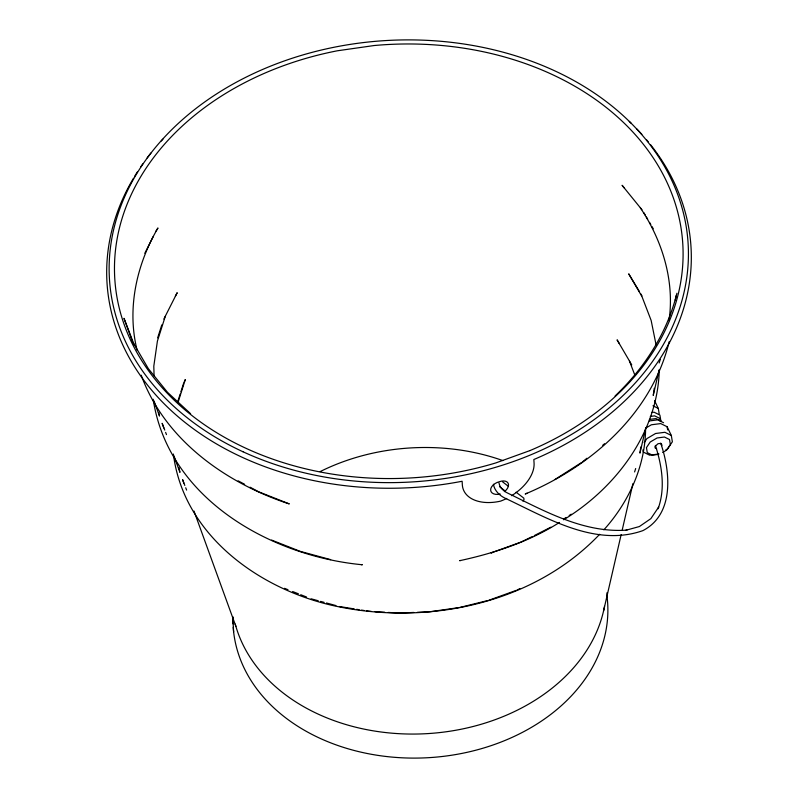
<?xml version="1.0" encoding="UTF-8"?>
<svg xmlns="http://www.w3.org/2000/svg" width="798" height="798" viewBox="0 0 798 798"><rect width="100%" height="100%" fill="white"/><g stroke="black" fill="none" stroke-linecap="round" stroke-linejoin="round"><path stroke-width="1.2" d="M640.824 446.97L639.946 453.124L645.732 427.987M654.27 388.237L653.243 395.409L659.038 370.282M668.993 320.636C674.819 281.096 662.36 240.607 640.335 207.809M603.547 611.009L621.163 534.58M622.28 529.722L632.914 483.618M675.218 300.088L676.335 295.23M658.19 508.446C665.562 488.037 661.871 465.583 655.397 445.424M658.141 508.765L658.669 507.079L650.849 518.65L639.368 526.55L625.562 530.351M157.655 337.893L161.804 324.876M165.246 316.457L157.406 341.085L153.805 366.182L154.074 375.758M177.595 402.182L180.168 394.072M180.907 391.758L183.49 383.648M177.994 402.511L185.306 379.559L183.939 382.631M676.913 293.235C667.258 332.866 644.415 368.018 615.078 395.978M659.168 362.95L660.295 359.389M669.153 341.734C651.796 413.534 591.308 466.441 525.204 494.022L527.099 493.194M634.6 471.937L635.687 468.526M144.807 253.285L153.206 236.597M163.859 319.05L177.196 292.706L175.37 296.178M156.009 231.031L157.964 227.979C136.598 264.347 126.683 308.706 137.106 350.142M644.195 442.651L646.889 438.611L655.577 433.494L664.904 432.287L671.317 435.459L672.365 441.793L667.647 448.865L665.712 450.002M522.909 501.124L524.017 499.588L523.817 498.151L516.087 492.206M599.687 534.271C533.902 603.418 429.454 625.403 337.943 606.62C261.554 591.059 183.67 536.296 173.385 454.042M603.857 529.832C628.834 502.201 645.542 465.683 645.592 428.077M582.271 462.072L586.909 458.252M602.699 445.274L604.555 443.738M555.049 479.438L581.223 462.74M550.859 527.189L534.311 535.578M564.106 518.74L566.141 517.443M569.193 515.488L571.238 514.191M559.498 522.431C529.174 541.643 494.61 553.154 459.678 560.685L460.446 560.495M563.647 519.777C615.827 488.017 657.961 432.486 659.268 369.664M645.592 428.197L651.377 424.785L660.714 423.578L667.128 426.75L671.317 435.459M662.689 452.466L666.609 450.152L670.35 444.546L669.522 439.538L664.445 437.025L657.063 437.982L650.19 442.032L646.45 447.628L647.278 452.646L652.355 455.149L658.51 454.361M532.076 536.675L520.904 542.121L491.029 552.914L492.356 552.595M517.693 589.702L519.867 588.645M488.795 600.276L516.615 590.231M459.608 607.507L487.618 600.565M458.411 607.677L429.573 611.797L417.414 612.305M651.627 412.496L654.051 412.187L659.896 415.07L660.854 420.845M650.28 416.436L654.669 415.878L659.946 418.481L660.455 421.603M649.392 419.429L655.966 418.581L661.243 421.184M649.243 420.935L657.742 419.838L663.587 422.731M658.958 453.982L649.632 455.189L643.218 452.017L642.869 449.912M413.773 612.455L399.19 613.064L388.307 612.435M626.989 530.101C584.156 533.244 545.044 511.358 507.847 493.174C503.668 491.319 499.698 487.628 498.989 482.95M371.389 611.438L366.521 610.899M375.02 611.657L384.686 612.216M361.334 564.645L362.332 564.755C270.003 556.046 168.039 498.142 153.186 399.249M339.459 606.52L354.222 608.914M356.676 609.313L359.14 609.712M361.594 610.101L364.058 610.5M330.631 559.627L300.218 551.348L271.609 540.076M311.14 598.819L318.222 600.744M320.577 601.393L324.118 602.35M326.482 602.989L335.918 605.562M284.507 588.326L287.978 589.692M292.607 591.518L298.402 593.802M300.716 594.71L306.512 596.994M652.964 405.793L658.3 408.436L659.178 413.713M656.634 448.735L655.158 447.997L654.919 446.541L658.011 443.728L660.165 443.449L661.642 444.177L661.881 445.643M238.153 480.835L244.647 484.306M250.053 487.199L258.712 491.827L289.295 503.887L287.09 503.229C224.597 482.122 164.368 439.149 141.236 375.2M502.55 481.812L508.346 486.271M499.638 486.75L505.334 491.119M190.602 413.723L167.5 392.307L148.348 368.666L133.495 343.22M624.295 187.959L622.091 185.296L641.931 209.734M619.298 343.569L617.083 339.848L631.757 364.905M643.946 212.807L645.183 214.941M646.43 217.066L647.667 219.191M649.532 222.383L650.769 224.507M652.016 226.632L653.253 228.767M639.507 291.699L628.704 273.834L641.951 296.527L651.148 320.447L656.146 345.185M640.724 293.784L641.941 295.859M654.599 400.736L658.3 408.436M629.423 360.995L634.989 375.479M134.293 345.085L123.999 318.322L133.196 343.639M164.747 430.092L162.134 423.319L163.829 427.987M165.615 432.356L166.483 434.611M184.817 485.433L182.582 479.618L183.849 483.119M185.715 487.758L186.602 490.082M153.984 400.875L159.5 416.057L158.782 412.516M174.004 456.007L179.939 472.356L178.961 467.498M194.004 511.069L235.889 626.38M660.694 443.119C670.5 471.708 674.519 514.211 642.879 530.63C595.288 547.368 547.039 517.922 505.224 498.251C499.628 495.658 494.381 490.551 493.443 484.256M667.128 426.75L667.647 429.913M606.879 592.844L607.178 597.652A187.62 143.091 -3.5 0 1 433.593 757.332A187.62 143.091 -3.5 0 1 233.206 627.338M232.757 617.572L233.634 631.996M604.515 606.36A187.62 143.091 -3.5 0 1 424.466 733.781A187.62 143.091 -3.5 0 1 235.25 624.106M320.108 471.618A187.62 143.091 -3.5 0 1 502.9 460.596M650.5 144.618A292.547 223.111 -3.5 0 1 533.842 459.518L534.071 463.149A39.262 23.701 -30.3 0 1 511.588 495.688M133.495 178.213A292.547 223.111 -3.5 0 0 171.41 410.78A292.547 223.111 -3.5 0 0 462.122 481.254L462.341 484.885A39.262 24.688 -21 0 0 500.605 501.124A39.262 23.701 -30.3 0 0 506.71 498.431M134.762 176.109A292.547 223.111 -3.5 0 1 137.326 171.999M140.687 166.912A292.547 223.111 -3.5 0 1 142.792 163.889M147.161 157.904A292.547 223.111 -3.5 0 1 150.972 153.007M161.266 140.987A292.547 223.111 -3.5 0 1 162.932 139.181M629.273 121.416A292.547 223.111 -3.5 0 1 631.009 123.092M636.904 129.027A292.547 223.111 -3.5 0 1 641.861 134.373M646.659 139.909A292.547 223.111 -3.5 0 1 648.215 141.785M233.016 623.837A187.62 143.091 -3.5 0 1 232.966 616.794M500.176 494.022A9.546 5.995 -21 0 1 490.64 490.132A9.546 5.995 -21 0 1 499.418 481.703A9.546 5.756 -30.3 0 1 508.136 483.219A9.546 5.756 -30.3 0 1 504.486 491.618M529.932 450.601L495.887 462.9A284.537 217.006 -3.5 0 1 125.785 328.896A284.537 217.006 -3.5 0 1 337.384 50.783L374.142 45.536A284.537 217.006 -3.5 0 1 671.776 193.625A284.537 217.006 -3.5 0 1 529.932 450.601M243.031 451.778A289.874 221.076 -3.5 0 0 688.145 263.639A289.874 221.076 -3.5 0 0 265.165 68.369A289.874 221.076 -3.5 0 0 243.031 451.778"/></g></svg>
